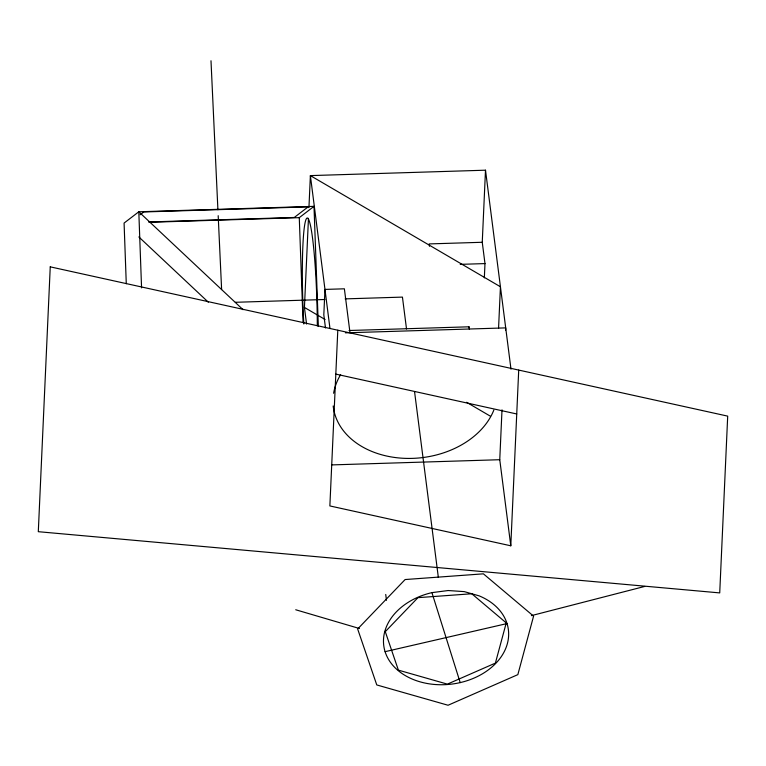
<?xml version="1.0" encoding="UTF-8"?>
<svg xmlns="http://www.w3.org/2000/svg" width="766" height="766" viewBox="0 0 766 766"><rect width="100%" height="100%" fill="white"/><g stroke="black" fill="none" stroke-linecap="round" stroke-linejoin="round"><path stroke-width="1.15" d="M306.563 324.028L304.437 307.434L308.459 218.358M308.937 207.672L310.383 175.606L485.5 170.196L510.989 369.164M337.796 330.213L329.868 505.933L510.788 545.794L518.716 370.083M484.342 277.876L484.983 263.59L482.254 242.276L485.5 170.196M498.561 328.346L500.437 286.771L310.383 175.606L329.983 328.557M510.788 545.794L499.758 459.715L502.008 409.829M505.598 330.261L505.704 327.886L345.428 332.837M468.849 327.436L468.993 326.804L469.405 329.39M140.111 214.786L143.797 211.962L308.104 206.887L294.288 217.477L148.633 221.977M149.36 222.293L299.276 217.659L314.003 206.36L318.35 326.45M531.422 615.625L644.685 586.44M385.087 651.675L507.035 623.562M431.919 592.635L448.187 590.529L464.301 591.63L479.181 595.871A62.822 46.831 -7.3 0 1 488.794 669.551A62.822 46.831 -7.3 0 1 390.823 662.839A62.822 46.831 -7.3 0 1 431.919 592.635L460.203 682.611M314.003 206.36L138.809 211.78L124.082 223.069L126.275 283.707M482.254 242.276L429.199 243.914L429.496 246.279M460.222 264.356L484.983 263.59M235.354 302.292L324.861 299.506M345.15 298.884L402.437 297.103L406.526 329.007M349.047 330.51L468.993 326.804M331.783 464.905L499.758 459.715M335.814 374.105L516.734 413.975M295.724 609.765L359.426 628.503M304.437 307.434L325.1 319.518M466.599 402.284L490.364 416.187M243.052 309.703L138.809 211.78L141.566 287.872M138.847 236.943L208.352 302.225M414.55 391.627L438.353 577.449M385.729 594.464L386.476 600.324M349.995 332.703L344.374 288.811L324.966 289.414L323.817 314.883L325.483 327.934M210.995 60.753L217.908 209.731M218.186 215.696L221.623 289.586M299.276 217.659L303.068 322.285M493.84 410.069A82.527 61.519 -7.3 0 1 406.239 458.394A82.527 61.519 -7.3 0 1 333.191 405.951M333.603 393.274A82.527 61.519 -7.3 0 1 340.611 374.67M303.824 323.999A81.991 7.038 88.2 0 1 302.876 245.886L302.886 245.8A81.895 7.028 88.2 0 1 312.576 238.379L312.585 238.437A81.991 7.038 88.2 0 1 317.306 325.828M50.25 266.846L38.3 531.69L719.724 592.903L727.7 416.13L50.25 266.846M533.576 616.151L517.845 674.635L448.062 705.247L376.767 684.938L357.655 628.991L405.118 579.546L483.403 573.83L533.576 616.151M506.249 622.892L495.391 663.107L447.382 684.134L398.377 670.135L385.279 631.653L417.949 597.662L471.789 593.765L506.249 622.892"/></g></svg>
